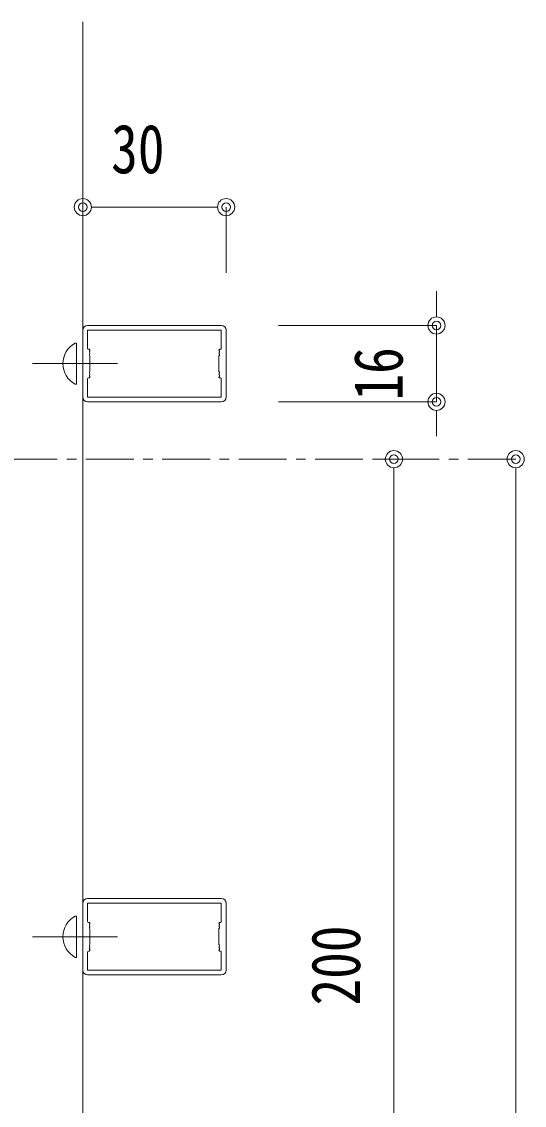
# Model space of a CAD drawing. Units: millimetres, scale not verified. Extents: x -1682 to 1682, y -1188 to 1188.
# Drawn here: x 709.2 to 814.4, y 501 to 728 of the extents above; entities that cross this region are included whole.
import ezdxf
from ezdxf.enums import TextEntityAlignment as Align

# ---------------------------------------------------------------- set-up
doc = ezdxf.new("R2010")
doc.units = ezdxf.units.MM
doc.header["$LTSCALE"] = 8
doc.linetypes.add('USER1', pattern=[2, 1.25, -0.25, 0.25, -0.25])
for name, color, linetype, lineweight in [('0-0_0', 7, 'Continuous', 18), ('0-6_2躯体線', 4, 'Continuous', 18), ('0-7_3中心線', 2, 'USER1', 18), ('0-8_41_U+FF71_U+FF99_U+FF90', 6, 'Continuous', 18), ('0-9_1手摺寸法', 3, 'Continuous', 18)]:
    doc.layers.add(name, color=color, linetype=linetype, lineweight=lineweight)
doc.styles.add('ＭＳ ゴシック', font='')
doc.styles.get('ＭＳ ゴシック').set_extended_font_data('MS Gothic')

msp = doc.modelspace()

# ---------------------------------------------------------------- linework, layer by layer
at = {"layer": '0-0_0'}
for p, q in [((723.76, 689.125), (725.56, 689.125)), ((750.16, 689.125), (748.36, 689.125)), ((796.007, 666.145), (796.007, 667.945)), ((796.007, 646.545), (796.007, 644.745)), ((787.1, 634.545), (787.1, 632.745)), ((812.605, 634.545), (812.605, 632.745))]:
    msp.add_line(p, q, dxfattribs=at)
for centre, radius in [((721.96, 689.125), 1.8), ((721.96, 689.125), 0.9), ((751.96, 689.125), 1.8), ((751.96, 689.125), 0.9), ((796.007, 664.345), 1.8), ((796.007, 664.345), 0.9), ((796.007, 648.345), 1.8), ((796.007, 648.345), 0.9), ((787.1, 636.345), 1.8), ((812.605, 636.345), 1.8), ((787.1, 636.345), 0.9), ((812.605, 636.345), 0.9)]:
    msp.add_circle(centre, radius, dxfattribs=at)
at = {"layer": '0-6_2躯体線'}
for p, q in [((720.34, 660.665), (720.66, 660.665)), ((720.66, 660.665), (720.66, 652.025)), ((711.408, 656.345), (729.213, 656.345)), ((720.34, 652.025), (720.66, 652.025)), ((720.34, 540.665), (720.66, 540.665)), ((720.66, 540.665), (720.66, 532.025)), ((711.408, 536.345), (729.213, 536.345)), ((720.34, 532.025), (720.66, 532.025))]:
    msp.add_line(p, q, dxfattribs=at)
for centre in [(722.705, 656.345), (722.705, 536.345)]:
    msp.add_arc(centre, 4.925, 118.69866, 241.30134, dxfattribs=at)
at = {"layer": '0-7_3中心線'}
msp.add_line((812.605, 636.345), (532.244, 636.345), dxfattribs=at)
at = {"layer": '0-8_41_U+FF71_U+FF99_U+FF90'}
for p, q in [((721.96, 663.345), (721.96, 649.345)), ((750.96, 664.345), (722.96, 664.345)), ((750.96, 663.345), (722.96, 663.345)), ((722.96, 663.345), (722.96, 659.545)), ((750.96, 663.345), (750.96, 659.545)), ((751.96, 663.345), (751.96, 649.345)), ((723.16, 659.345), (723.26, 659.345)), ((723.434, 659.045), (723.376, 658.945)), ((723.376, 658.745), (723.434, 658.645)), ((723.376, 658.345), (723.434, 658.445)), ((723.46, 657.999), (723.376, 658.145)), ((750.46, 657.999), (750.545, 658.145)), ((750.487, 659.045), (750.545, 658.945)), ((750.545, 658.745), (750.487, 658.645)), ((750.545, 658.345), (750.487, 658.445)), ((750.76, 659.345), (750.66, 659.345)), ((723.46, 654.692), (723.46, 657.999)), ((723.46, 654.692), (723.46, 656.345)), ((750.46, 654.692), (750.46, 657.999)), ((750.46, 654.692), (750.46, 656.345)), ((723.46, 654.692), (723.376, 654.545)), ((723.376, 654.345), (723.434, 654.245)), ((723.376, 653.945), (723.434, 654.045)), ((723.434, 653.645), (723.376, 653.745)), ((750.46, 654.692), (750.545, 654.545)), ((750.545, 654.345), (750.487, 654.245)), ((750.545, 653.945), (750.487, 654.045)), ((750.487, 653.645), (750.545, 653.745)), ((722.96, 649.345), (722.96, 653.145)), ((723.16, 653.345), (723.26, 653.345)), ((750.76, 653.345), (750.66, 653.345)), ((750.96, 649.345), (750.96, 653.145)), ((750.96, 649.345), (722.96, 649.345)), ((750.96, 648.345), (722.96, 648.345)), ((721.96, 543.345), (721.96, 529.345)), ((750.96, 544.345), (722.96, 544.345)), ((750.96, 543.345), (722.96, 543.345)), ((722.96, 543.345), (722.96, 539.545)), ((750.96, 543.345), (750.96, 539.545)), ((751.96, 543.345), (751.96, 529.345)), ((723.16, 539.345), (723.26, 539.345)), ((723.434, 539.045), (723.376, 538.945)), ((723.376, 538.745), (723.434, 538.645)), ((723.376, 538.345), (723.434, 538.445)), ((723.46, 537.999), (723.376, 538.145)), ((723.46, 534.692), (723.46, 537.999)), ((750.46, 537.999), (750.545, 538.145)), ((750.46, 534.692), (750.46, 537.999)), ((750.487, 539.045), (750.545, 538.945)), ((750.545, 538.745), (750.487, 538.645)), ((750.545, 538.345), (750.487, 538.445)), ((750.76, 539.345), (750.66, 539.345)), ((723.46, 534.692), (723.46, 536.345)), ((750.46, 534.692), (750.46, 536.345)), ((723.16, 533.345), (723.26, 533.345)), ((723.46, 534.692), (723.376, 534.545)), ((723.376, 534.345), (723.434, 534.245)), ((723.376, 533.945), (723.434, 534.045)), ((723.434, 533.645), (723.376, 533.745)), ((750.46, 534.692), (750.545, 534.545)), ((750.545, 534.345), (750.487, 534.245)), ((750.545, 533.945), (750.487, 534.045)), ((750.487, 533.645), (750.545, 533.745)), ((750.76, 533.345), (750.66, 533.345)), ((722.96, 529.345), (722.96, 533.145)), ((750.96, 529.345), (750.96, 533.145)), ((750.96, 529.345), (722.96, 529.345)), ((750.96, 528.345), (722.96, 528.345))]:
    msp.add_line(p, q, dxfattribs=at)
for centre, radius, start, end in [((722.96, 663.345), 1, 90, 180), ((750.96, 663.345), 1, 360, 90), ((723.16, 659.545), 0.2, 180, 270), ((723.26, 659.145), 0.2, 330, 90), ((723.549, 658.845), 0.2, 150, 210), ((723.549, 658.245), 0.2, 150, 210), ((723.26, 658.545), 0.2, 330, 30), ((750.66, 659.145), 0.2, 90, 210), ((750.66, 658.545), 0.2, 150, 210), ((750.372, 658.845), 0.2, 330, 30), ((750.372, 658.245), 0.2, 330, 30), ((750.76, 659.545), 0.2, 270, 360), ((723.26, 653.545), 0.2, 270, 30), ((723.549, 654.445), 0.2, 150, 210), ((723.549, 653.845), 0.2, 150, 210), ((723.26, 654.145), 0.2, 330, 30), ((750.66, 654.145), 0.2, 150, 210), ((750.66, 653.545), 0.2, 150, 270), ((750.372, 654.445), 0.2, 330, 30), ((750.372, 653.845), 0.2, 330, 30), ((723.16, 653.145), 0.2, 90, 180), ((750.76, 653.145), 0.2, 0, 90), ((722.96, 649.345), 1, 180, 270), ((750.96, 649.345), 1, 270, 360), ((722.96, 543.345), 1, 90, 180), ((750.96, 543.345), 1, 360, 90), ((723.16, 539.545), 0.2, 180, 270), ((723.26, 539.145), 0.2, 330, 90), ((723.549, 538.845), 0.2, 150, 210), ((723.549, 538.245), 0.2, 150, 210), ((723.26, 538.545), 0.2, 330, 30), ((750.66, 539.145), 0.2, 90, 210), ((750.66, 538.545), 0.2, 150, 210), ((750.372, 538.845), 0.2, 330, 30), ((750.372, 538.245), 0.2, 330, 30), ((750.76, 539.545), 0.2, 270, 360), ((723.16, 533.145), 0.2, 90, 180), ((723.26, 533.545), 0.2, 270, 30), ((723.549, 534.445), 0.2, 150, 210), ((723.549, 533.845), 0.2, 150, 210), ((723.26, 534.145), 0.2, 330, 30), ((750.66, 534.145), 0.2, 150, 210), ((750.66, 533.545), 0.2, 150, 270), ((750.372, 534.445), 0.2, 330, 30), ((750.372, 533.845), 0.2, 330, 30), ((750.76, 533.145), 0.2, 0, 90), ((722.96, 529.345), 1, 180, 270), ((750.96, 529.345), 1, 270, 360)]:
    msp.add_arc(centre, radius, start, end, dxfattribs=at)
at = {"layer": '0-9_1手摺寸法'}
for p, q in [((721.96, 356.345), (721.96, 727.955)), ((721.96, 674.845), (721.96, 689.125)), ((748.36, 689.125), (725.56, 689.125)), ((751.96, 675.345), (751.96, 689.125)), ((796.007, 667.945), (796.007, 671.545)), ((762.96, 664.345), (796.007, 664.345)), ((796.007, 664.345), (796.007, 648.345)), ((762.96, 648.345), (796.007, 648.345)), ((796.007, 644.745), (796.007, 641.145)), ((784.083, 636.345), (787.1, 636.345)), ((808.083, 636.345), (812.605, 636.345)), ((787.1, 632.745), (787.1, 439.945)), ((812.605, 632.745), (812.605, 359.945))]:
    msp.add_line(p, q, dxfattribs=at)

# ---------------------------------------------------------------- texts
at = {"layer": '0-9_1手摺寸法', "color": 7, "style": 'ＭＳ ゴシック', "width": 0.8}
msp.add_text('30', height=10.26, dxfattribs=at).set_placement((727.894, 693.125), align=Align.BOTTOM_LEFT)
for s, p in [('16', (792.007, 648.612)), ('200', (783.1, 521.945))]:
    msp.add_text(s, height=10.26, rotation=90, dxfattribs=at).set_placement(p, align=Align.BOTTOM_LEFT)

doc.saveas('drawing.dxf')
